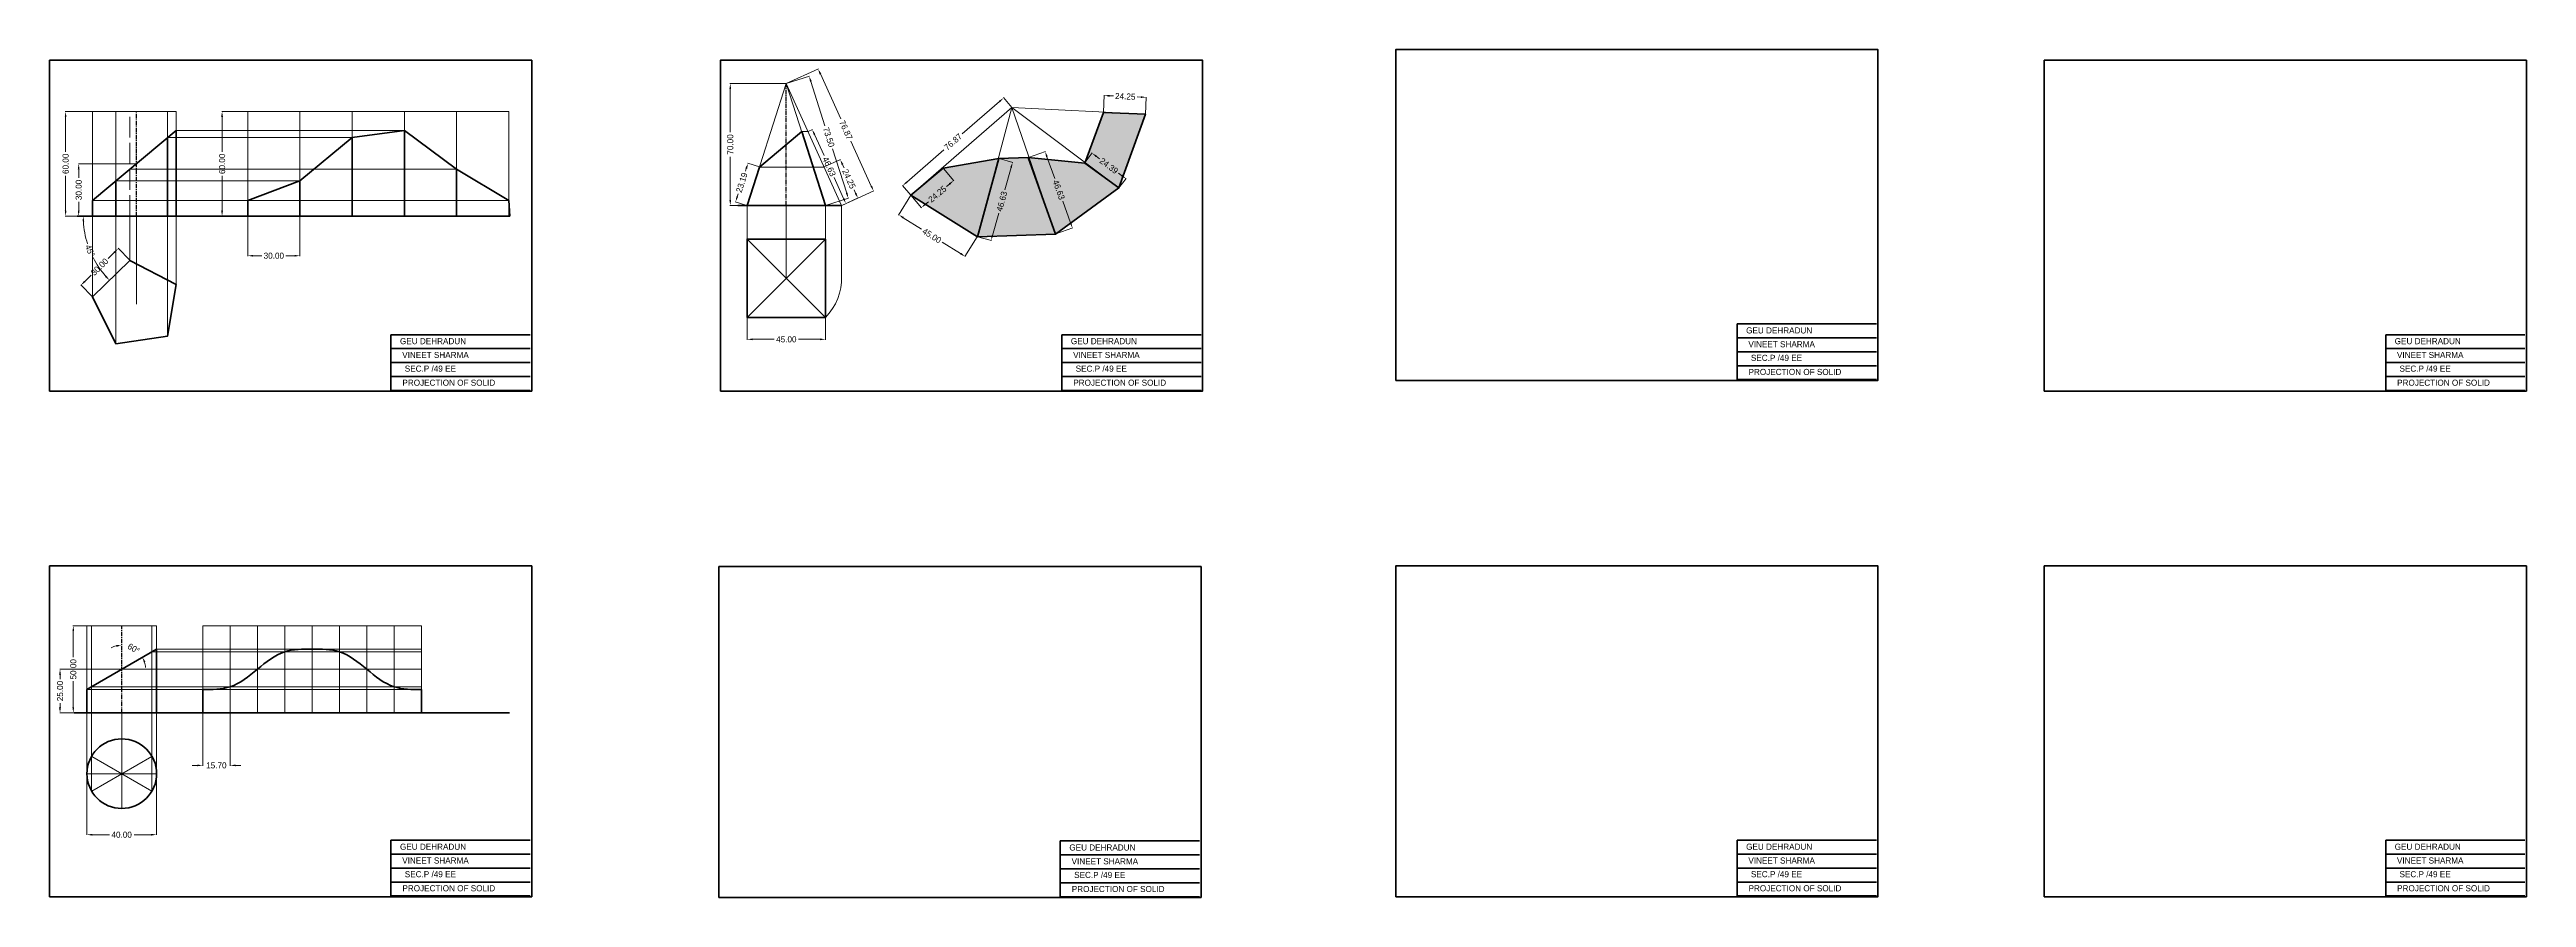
# Model space of a CAD drawing. Header units: millimetres. Extents: x 32 to 3196, y 55 to 542.
# Drawn here: x 1773 to 3196, y 55 to 542 of the extents above; entities that cross this region are included whole.
import ezdxf

# ---------------------------------------------------------------- set-up
doc = ezdxf.new("R2010")
doc.units = ezdxf.units.MM
doc.header["$MEASUREMENT"] = 0
doc.linetypes.add('ACAD_ISO02W100', pattern=[15, 12, -3])
doc.linetypes.add('CENTERX2', pattern=[4, 2.5, -0.5, 0.5, -0.5])
for name, color, linetype, lineweight in [('Layer1', 7, 'Continuous', 50), ('Layer2', 150, 'Continuous', 13), ('Layer4', 1, 'ACAD_ISO02W100', 13)]:
    doc.layers.add(name, color=color, linetype=linetype, lineweight=lineweight)
doc.layers.add('Layer3', color=7, linetype='CENTERX2')
doc.styles.get("Standard").update_dxf_attribs({"font": 'comicbd.ttf', "height": 3.5})
doc.dimstyles.get("Standard").update_dxf_attribs({"dimtxt": 3.5, "dimasz": 3.1, "dimexe": 0.18, "dimexo": 0.0625, "dimgap": 0.09, "dimtad": 0, "dimtoh": 1, "dimzin": 0, "dimdsep": 46, "dimtxsty": 'Standard', "dimcen": 0.09, "dimclrd": 4, "dimclre": 4, "dimclrt": 4, "dimadec": 0, "dimazin": 0, "dimtfac": 1, "dimtofl": 0, "dimtmove": 0, "dimatfit": 3, "dimfxl": 1, "dimtolj": 1, "dimtzin": 0, "dimlwd": 13, "dimlwe": 13, "dimarcsym": 0})

# ---------------------------------------------------------------- blocks, each defined once
blk = doc.blocks.new('*D73')
at = {"layer": 'Defpoints', "color": 0, "transparency": 16777216}
for p in [(1788.9, 446), (2037.5, 446), (1794.1, 432.5), (1819.2, 420.5), (1797.8, 399.5)]:
    blk.add_point(p, dxfattribs=at)
at = {"layer": 'Layer4', "color": 4, "linetype": 'Continuous', "lineweight": 13, "transparency": 16777216}
for start, end in [(183.3717, 197.6545), (206.8478, 221.1306)]:
    blk.add_arc((1845.1, 446), 52.7, start, end, dxfattribs=at)
at = {"layer": 'Layer4', "color": 4, "transparency": 16777216}
for points in [[(1792, 442.9), (1793, 442.9), (1792.4, 446)], [(1805.8, 411.7), (1805, 411), (1807.5, 409.1)]]:
    blk.add_solid(points, dxfattribs=at)
at = {"layer": 'Layer4', "color": 4, "transparency": 16777216, "insert": (1796.3, 426.1), "char_height": 3.5, "attachment_point": 5, "rotation": 292.2512}
blk.add_mtext('\\A1;45°', dxfattribs=at)
blk = doc.blocks.new('*D74')
at = {"layer": 'Defpoints', "color": 0, "transparency": 16777216}
for p in [(1782.3, 506), (1797.8, 506), (1797.8, 446)]:
    blk.add_point(p, dxfattribs=at)
at = {"layer": 'Layer4', "color": 4, "linetype": 'Continuous', "lineweight": 13, "transparency": 16777216}
for p, q in [((1797.7, 506), (1782.1, 506)), ((1782.3, 502.9), (1782.3, 482.9)), ((1782.3, 449.1), (1782.3, 469.1)), ((1797.7, 446), (1782.1, 446))]:
    blk.add_line(p, q, dxfattribs=at)
at = {"layer": 'Layer4', "color": 4, "transparency": 16777216}
for points in [[(1781.8, 502.9), (1782.8, 502.9), (1782.3, 506)], [(1781.8, 449.1), (1782.8, 449.1), (1782.3, 446)]]:
    blk.add_solid(points, dxfattribs=at)
at = {"layer": 'Layer4', "color": 4, "transparency": 16777216, "insert": (1782.3, 476), "char_height": 3.5, "attachment_point": 5, "rotation": 90}
blk.add_mtext('\\A1;60.00', dxfattribs=at)
blk = doc.blocks.new('*D75')
at = {"layer": 'Defpoints', "color": 0, "transparency": 16777216}
for p in [(1789.8, 476), (1822.9, 476), (1822.9, 446)]:
    blk.add_point(p, dxfattribs=at)
at = {"layer": 'Layer4', "color": 4, "linetype": 'Continuous', "lineweight": 13, "transparency": 16777216}
for p, q in [((1822.9, 476), (1789.6, 476)), ((1789.8, 472.9), (1789.8, 467.9)), ((1822.9, 446), (1789.6, 446)), ((1789.8, 449.1), (1789.8, 454.1))]:
    blk.add_line(p, q, dxfattribs=at)
at = {"layer": 'Layer4', "color": 4, "transparency": 16777216}
for points in [[(1789.3, 472.9), (1790.3, 472.9), (1789.8, 476)], [(1789.3, 449.1), (1790.3, 449.1), (1789.8, 446)]]:
    blk.add_solid(points, dxfattribs=at)
at = {"layer": 'Layer4', "color": 4, "transparency": 16777216, "insert": (1789.8, 461), "char_height": 3.5, "attachment_point": 5, "rotation": 90}
blk.add_mtext('\\A1;30.00', dxfattribs=at)
blk = doc.blocks.new('*D76')
at = {"layer": 'Defpoints', "color": 0, "transparency": 16777216}
for p in [(1886.9, 506), (1872.2, 446), (1886.9, 446)]:
    blk.add_point(p, dxfattribs=at)
at = {"layer": 'Layer1', "color": 4, "linetype": 'Continuous', "lineweight": 13, "transparency": 16777216}
for p, q in [((1886.9, 506), (1872, 506)), ((1872.2, 502.9), (1872.2, 482.9)), ((1872.2, 449.1), (1872.2, 469.1)), ((1886.9, 446), (1872, 446))]:
    blk.add_line(p, q, dxfattribs=at)
at = {"layer": 'Layer1', "color": 4, "transparency": 16777216}
for points in [[(1871.6, 502.9), (1872.7, 502.9), (1872.2, 506)], [(1871.6, 449.1), (1872.7, 449.1), (1872.2, 446)]]:
    blk.add_solid(points, dxfattribs=at)
at = {"layer": 'Layer1', "color": 4, "transparency": 16777216, "insert": (1872.2, 476), "char_height": 3.5, "attachment_point": 5, "rotation": 90}
blk.add_mtext('\\A1;60.00', dxfattribs=at)
blk = doc.blocks.new('*D77')
at = {"layer": 'Defpoints', "color": 0, "transparency": 16777216}
for p in [(1886.9, 480.4), (1916.9, 480.4), (1916.9, 423.2)]:
    blk.add_point(p, dxfattribs=at)
at = {"layer": 'Layer1', "color": 4, "linetype": 'Continuous', "lineweight": 13, "transparency": 16777216}
for p, q in [((1886.9, 480.3), (1886.9, 423)), ((1916.9, 480.3), (1916.9, 423)), ((1890, 423.2), (1895, 423.2)), ((1913.8, 423.2), (1908.8, 423.2))]:
    blk.add_line(p, q, dxfattribs=at)
at = {"layer": 'Layer1', "color": 4, "transparency": 16777216}
for points in [[(1890, 423.7), (1890, 422.7), (1886.9, 423.2)], [(1913.8, 423.7), (1913.8, 422.7), (1916.9, 423.2)]]:
    blk.add_solid(points, dxfattribs=at)
at = {"layer": 'Layer1', "color": 4, "transparency": 16777216, "insert": (1901.9, 423.2), "char_height": 3.5, "attachment_point": 5}
blk.add_mtext('\\A1;30.00', dxfattribs=at)
blk = doc.blocks.new('*D78')
at = {"layer": 'Defpoints', "color": 0, "transparency": 16777216}
for p in [(1794.5, 125.7), (1834.5, 125.7), (1834.5, 90.7)]:
    blk.add_point(p, dxfattribs=at)
at = {"layer": 'Layer1', "color": 4, "linetype": 'Continuous', "lineweight": 13, "transparency": 16777216}
for p, q in [((1794.5, 125.7), (1794.5, 90.6)), ((1834.5, 125.7), (1834.5, 90.6)), ((1797.6, 90.7), (1807.5, 90.7)), ((1831.4, 90.7), (1821.6, 90.7))]:
    blk.add_line(p, q, dxfattribs=at)
at = {"layer": 'Layer1', "color": 4, "transparency": 16777216}
for points in [[(1797.6, 91.2), (1797.6, 90.2), (1794.5, 90.7)], [(1831.4, 91.2), (1831.4, 90.2), (1834.5, 90.7)]]:
    blk.add_solid(points, dxfattribs=at)
at = {"layer": 'Layer1', "color": 4, "transparency": 16777216, "insert": (1814.5, 90.7), "char_height": 3.5, "attachment_point": 5}
blk.add_mtext('\\A1;40.00', dxfattribs=at)
blk = doc.blocks.new('*U79')
at = {"layer": 'Layer2'}
blk.add_line((0, 40), (0, 0), dxfattribs=at)
blk = doc.blocks.new('*U80')
at = {"layer": 'Layer2', "color": 0, "linetype": 'ByBlock', "lineweight": -2, "transparency": 16777216}
blk.add_blockref('*U79', (1814.5, 105.7), dxfattribs=at)
for p, rotation in [((1814.5, 145.7), 180), ((1831.9, 115.7), 59.99999999999997), ((1831.9, 135.7), 120), ((1797.2, 135.7), 240), ((1797.2, 115.7), 299.9999999999999)]:
    blk.add_blockref('*U79', p, dxfattribs=dict(at, rotation=rotation))
blk = doc.blocks.new('*D81')
at = {"layer": 'Defpoints', "color": 0, "transparency": 16777216}
for p in [(1786.7, 210.7), (1814.5, 210.7), (1814.5, 160.7)]:
    blk.add_point(p, dxfattribs=at)
at = {"layer": 'Layer2', "color": 4, "linetype": 'Continuous', "lineweight": 13, "transparency": 16777216}
for p, q in [((1814.5, 210.7), (1786.5, 210.7)), ((1786.7, 207.6), (1786.7, 192.6)), ((1786.7, 163.8), (1786.7, 178.8)), ((1814.5, 160.7), (1786.5, 160.7))]:
    blk.add_line(p, q, dxfattribs=at)
at = {"layer": 'Layer2', "color": 4, "transparency": 16777216}
for points in [[(1786.2, 207.6), (1787.2, 207.6), (1786.7, 210.7)], [(1786.2, 163.8), (1787.2, 163.8), (1786.7, 160.7)]]:
    blk.add_solid(points, dxfattribs=at)
at = {"layer": 'Layer2', "color": 4, "transparency": 16777216, "insert": (1786.7, 185.7), "char_height": 3.5, "attachment_point": 5, "rotation": 90}
blk.add_mtext('\\A1;50.00', dxfattribs=at)
blk = doc.blocks.new('*D82')
at = {"layer": 'Defpoints', "color": 0, "transparency": 16777216}
for p in [(1861.1, 160.7), (1876.8, 165), (1876.8, 130.5)]:
    blk.add_point(p, dxfattribs=at)
at = {"layer": 'Layer2', "color": 4, "linetype": 'Continuous', "lineweight": 13, "transparency": 16777216}
for p, q in [((1861.1, 160.7), (1861.1, 130.3)), ((1876.8, 164.9), (1876.8, 130.3)), ((1858, 130.5), (1854.9, 130.5)), ((1879.9, 130.5), (1883, 130.5))]:
    blk.add_line(p, q, dxfattribs=at)
at = {"layer": 'Layer2', "color": 4, "transparency": 16777216}
for points in [[(1858, 131), (1858, 130), (1861.1, 130.5)], [(1879.9, 131), (1879.9, 130), (1876.8, 130.5)]]:
    blk.add_solid(points, dxfattribs=at)
at = {"layer": 'Layer2', "color": 4, "transparency": 16777216, "insert": (1868.9, 130.5), "char_height": 3.5, "attachment_point": 5}
blk.add_mtext('\\A1;15.70', dxfattribs=at)
blk = doc.blocks.new('*D83')
at = {"layer": 'Defpoints', "color": 0, "transparency": 16777216}
for p in [(1814.5, 210.7), (1823.4, 196.3), (1834.5, 197.3), (1794.5, 174.1), (1814.5, 160.7)]:
    blk.add_point(p, dxfattribs=at)
at = {"layer": 'Layer1', "color": 4, "linetype": 'Continuous', "lineweight": 13, "transparency": 16777216}
for start, end in [(102.9405, 115.8809), (4.2453, 17.1858)]:
    blk.add_arc((1814.5, 185.7), 13.8, start, end, dxfattribs=at)
at = {"layer": 'Layer1', "color": 4, "transparency": 16777216}
for points in [[(1811.4, 199.6), (1811.5, 198.6), (1814.5, 199.5)], [(1827.2, 189.6), (1828.2, 190), (1826.4, 192.6)]]:
    blk.add_solid(points, dxfattribs=at)
at = {"layer": 'Layer1', "color": 4, "transparency": 16777216, "insert": (1821.4, 197.6), "char_height": 3.5, "attachment_point": 5, "rotation": 330.0631}
blk.add_mtext('\\A1;60°', dxfattribs=at)
blk = doc.blocks.new('*D84')
at = {"layer": 'Defpoints', "color": 0, "transparency": 16777216}
for p in [(1814.5, 185.7), (1779.1, 160.7), (1814.5, 160.7)]:
    blk.add_point(p, dxfattribs=at)
at = {"layer": 'Layer1', "color": 4, "linetype": 'Continuous', "lineweight": 13, "transparency": 16777216}
for p, q in [((1814.5, 185.7), (1778.9, 185.7)), ((1779.1, 182.6), (1779.1, 180.1)), ((1814.5, 160.7), (1778.9, 160.7)), ((1779.1, 163.8), (1779.1, 166.3))]:
    blk.add_line(p, q, dxfattribs=at)
at = {"layer": 'Layer1', "color": 4, "transparency": 16777216}
for points in [[(1778.5, 182.6), (1779.6, 182.6), (1779.1, 185.7)], [(1778.5, 163.8), (1779.6, 163.8), (1779.1, 160.7)]]:
    blk.add_solid(points, dxfattribs=at)
at = {"layer": 'Layer1', "color": 4, "transparency": 16777216, "insert": (1779.1, 173.2), "char_height": 3.5, "attachment_point": 5, "rotation": 90}
blk.add_mtext('\\A1;25.00', dxfattribs=at)
blk = doc.blocks.new('*D85')
at = {"layer": 'Defpoints', "color": 0, "transparency": 16777216}
for p in [(1812.5, 427.3), (1819.2, 420.5), (1797.8, 399.5)]:
    blk.add_point(p, dxfattribs=at)
at = {"layer": 'Layer1', "color": 4, "linetype": 'Continuous', "lineweight": 13, "transparency": 16777216}
for p, q in [((1819.1, 420.6), (1812.4, 427.5)), ((1810.3, 425.2), (1806.7, 421.7)), ((1797.7, 399.6), (1791, 406.4)), ((1793.3, 408.5), (1796.9, 412))]:
    blk.add_line(p, q, dxfattribs=at)
at = {"layer": 'Layer1', "color": 4, "transparency": 16777216}
for points in [[(1809.9, 425.5), (1810.6, 424.8), (1812.5, 427.3)], [(1792.9, 408.8), (1793.7, 408.1), (1791.1, 406.3)]]:
    blk.add_solid(points, dxfattribs=at)
at = {"layer": 'Layer1', "color": 4, "transparency": 16777216, "insert": (1801.8, 416.8), "char_height": 3.5, "attachment_point": 5, "rotation": 44.5023}
blk.add_mtext('\\A1;30.00', dxfattribs=at)
blk = doc.blocks.new('*D87')
at = {"layer": 'Defpoints', "color": 0, "transparency": 16777216}
for p in [(2173.8, 387.8), (2218.8, 387.8), (2218.8, 375.2)]:
    blk.add_point(p, dxfattribs=at)
at = {"layer": 'Layer1', "color": 4, "linetype": 'Continuous', "lineweight": 13, "transparency": 16777216}
for p, q in [((2173.8, 387.7), (2173.8, 375)), ((2218.8, 387.7), (2218.8, 375)), ((2176.9, 375.2), (2189.3, 375.2)), ((2215.7, 375.2), (2203.3, 375.2))]:
    blk.add_line(p, q, dxfattribs=at)
at = {"layer": 'Layer1', "color": 4, "transparency": 16777216}
for points in [[(2176.9, 375.7), (2176.9, 374.7), (2173.8, 375.2)], [(2215.7, 375.7), (2215.7, 374.7), (2218.8, 375.2)]]:
    blk.add_solid(points, dxfattribs=at)
at = {"layer": 'Layer1', "color": 4, "transparency": 16777216, "insert": (2196.3, 375.2), "char_height": 3.5, "attachment_point": 5}
blk.add_mtext('\\A1;45.00', dxfattribs=at)
blk = doc.blocks.new('*D88')
at = {"layer": 'Defpoints', "color": 0, "transparency": 16777216}
for p in [(2164.1, 522.1), (2196.3, 522.1), (2196.3, 452.1)]:
    blk.add_point(p, dxfattribs=at)
at = {"layer": 'Layer2', "color": 4, "linetype": 'Continuous', "lineweight": 13, "transparency": 16777216}
for p, q in [((2196.2, 522.1), (2163.9, 522.1)), ((2164.1, 519), (2164.1, 494.1)), ((2164.1, 455.2), (2164.1, 480.1)), ((2196.2, 452.1), (2163.9, 452.1))]:
    blk.add_line(p, q, dxfattribs=at)
at = {"layer": 'Layer2', "color": 4, "transparency": 16777216}
for points in [[(2163.6, 519), (2164.6, 519), (2164.1, 522.1)], [(2163.6, 455.2), (2164.6, 455.2), (2164.1, 452.1)]]:
    blk.add_solid(points, dxfattribs=at)
at = {"layer": 'Layer2', "color": 4, "transparency": 16777216, "insert": (2164.1, 487.1), "char_height": 3.5, "attachment_point": 5, "rotation": 90}
blk.add_mtext('\\A1;70.00', dxfattribs=at)
blk = doc.blocks.new('*D89')
at = {"layer": 'Defpoints', "color": 0, "transparency": 16777216}
for p in [(2196.3, 522), (2231.9, 456.3), (2218.8, 452.1)]:
    blk.add_point(p, dxfattribs=at)
at = {"layer": 'Layer2', "color": 4, "linetype": 'Continuous', "lineweight": 13, "transparency": 16777216}
for p, q in [((2196.3, 522.1), (2209.6, 526.3)), ((2210.4, 523.3), (2218.5, 497.9)), ((2231, 459.2), (2222.8, 484.6)), ((2218.8, 452.1), (2232.1, 456.3))]:
    blk.add_line(p, q, dxfattribs=at)
at = {"layer": 'Layer2', "color": 4, "transparency": 16777216}
for points in [[(2210.9, 523.5), (2209.9, 523.2), (2209.4, 526.3)], [(2231.5, 459.4), (2230.5, 459.1), (2231.9, 456.3)]]:
    blk.add_solid(points, dxfattribs=at)
at = {"layer": 'Layer2', "color": 4, "transparency": 16777216, "insert": (2220.7, 491.3), "char_height": 3.5, "attachment_point": 5, "rotation": 287.8189}
blk.add_mtext('\\A1;73.50', dxfattribs=at)
blk = doc.blocks.new('*D90')
at = {"layer": 'Defpoints', "color": 0, "transparency": 16777216}
for p in [(2196.3, 522), (2246.4, 460.4), (2228.1, 452.1)]:
    blk.add_point(p, dxfattribs=at)
at = {"layer": 'Layer2', "color": 4, "linetype": 'Continuous', "lineweight": 13, "transparency": 16777216}
for p, q in [((2196.3, 522.1), (2214.8, 530.5)), ((2215.9, 527.6), (2227.6, 501.8)), ((2245.1, 463.2), (2233.4, 489)), ((2228.1, 452.1), (2246.6, 460.5))]:
    blk.add_line(p, q, dxfattribs=at)
at = {"layer": 'Layer2', "color": 4, "transparency": 16777216}
for points in [[(2216.4, 527.8), (2215.4, 527.3), (2214.6, 530.4)], [(2245.6, 463.4), (2244.7, 463), (2246.4, 460.4)]]:
    blk.add_solid(points, dxfattribs=at)
at = {"layer": 'Layer2', "color": 4, "transparency": 16777216, "insert": (2230.5, 495.4), "char_height": 3.5, "attachment_point": 5, "rotation": 294.447}
blk.add_mtext('\\A1;76.87', dxfattribs=at)
blk = doc.blocks.new('*D92')
at = {"layer": 'Defpoints', "color": 0, "transparency": 16777216}
for p in [(2267.9, 457.9), (2306, 434.1), (2299, 422.8)]:
    blk.add_point(p, dxfattribs=at)
at = {"layer": 'Layer2', "color": 4, "linetype": 'Continuous', "lineweight": 13, "transparency": 16777216}
for p, q in [((2267.9, 457.9), (2260.8, 446.5)), ((2263.5, 445), (2274, 438.5)), ((2296.4, 424.5), (2285.9, 431)), ((2306, 434), (2298.9, 422.7))]:
    blk.add_line(p, q, dxfattribs=at)
at = {"layer": 'Layer2', "color": 4, "transparency": 16777216}
for points in [[(2263.8, 445.5), (2263.2, 444.6), (2260.9, 446.7)], [(2296.7, 424.9), (2296.1, 424), (2299, 422.8)]]:
    blk.add_solid(points, dxfattribs=at)
at = {"layer": 'Layer2', "color": 4, "transparency": 16777216, "insert": (2279.9, 434.7), "char_height": 3.5, "attachment_point": 5, "rotation": 328}
blk.add_mtext('\\A1;45.00', dxfattribs=at)
blk = doc.blocks.new('*D95')
at = {"layer": 'Defpoints', "color": 0, "transparency": 16777216}
for p in [(2325.9, 508.3), (2263.1, 463.4), (2267.9, 457.9)]:
    blk.add_point(p, dxfattribs=at)
at = {"layer": 'Layer2', "color": 4, "linetype": 'Continuous', "lineweight": 13, "transparency": 16777216}
for p, q in [((2325.9, 508.4), (2321, 514)), ((2318.8, 511.8), (2297.4, 493.2)), ((2265.5, 465.5), (2286.8, 484)), ((2267.8, 458), (2263, 463.6))]:
    blk.add_line(p, q, dxfattribs=at)
at = {"layer": 'Layer2', "color": 4, "transparency": 16777216}
for points in [[(2318.5, 512.2), (2319.1, 511.4), (2321.1, 513.8)], [(2265.1, 465.8), (2265.8, 465.1), (2263.1, 463.4)]]:
    blk.add_solid(points, dxfattribs=at)
at = {"layer": 'Layer2', "color": 4, "transparency": 16777216, "insert": (2292.1, 488.6), "char_height": 3.5, "attachment_point": 5, "rotation": 40.9802}
blk.add_mtext('\\A1;76.87', dxfattribs=at)
blk = doc.blocks.new('*D103')
at = {"layer": 'Defpoints', "color": 0, "transparency": 16777216}
for p in [(2180.9, 474.1), (2167.2, 454.2), (2173.8, 452.1)]:
    blk.add_point(p, dxfattribs=at)
at = {"layer": 'Layer2', "color": 4, "linetype": 'Continuous', "lineweight": 13, "transparency": 16777216}
for p, q in [((2173.3, 473.3), (2172.8, 471.7)), ((2180.8, 474.2), (2174.1, 476.3)), ((2168.1, 457.1), (2168.6, 458.7)), ((2173.7, 452.1), (2167, 454.2))]:
    blk.add_line(p, q, dxfattribs=at)
at = {"layer": 'Layer2', "color": 4, "transparency": 16777216}
for points in [[(2172.8, 473.5), (2173.8, 473.2), (2174.3, 476.3)], [(2167.6, 457.3), (2168.6, 457), (2167.2, 454.2)]]:
    blk.add_solid(points, dxfattribs=at)
at = {"layer": 'Layer2', "color": 4, "transparency": 16777216, "insert": (2170.7, 465.2), "char_height": 3.5, "attachment_point": 5, "rotation": 72.1811}
blk.add_mtext('\\A1;23.19', dxfattribs=at)
blk = doc.blocks.new('*D104')
at = {"layer": 'Defpoints', "color": 0, "transparency": 16777216}
for p in [(2218.1, 474.1), (2237.4, 456.3), (2228.1, 452.1)]:
    blk.add_point(p, dxfattribs=at)
at = {"layer": 'Layer2', "color": 4, "linetype": 'Continuous', "lineweight": 13, "transparency": 16777216}
for p, q in [((2218.1, 474.2), (2227.5, 478.4)), ((2228.6, 475.5), (2229.5, 473.6)), ((2228.1, 452.1), (2237.5, 456.4)), ((2236.1, 459.1), (2235.2, 461.1))]:
    blk.add_line(p, q, dxfattribs=at)
at = {"layer": 'Layer2', "color": 4, "transparency": 16777216}
for points in [[(2229.1, 475.8), (2228.1, 475.3), (2227.3, 478.4)], [(2236.6, 459.3), (2235.6, 458.9), (2237.4, 456.3)]]:
    blk.add_solid(points, dxfattribs=at)
at = {"layer": 'Layer2', "color": 4, "transparency": 16777216, "insert": (2232.3, 467.3), "char_height": 3.5, "attachment_point": 5, "rotation": 294.447}
blk.add_mtext('\\A1;24.25', dxfattribs=at)
blk = doc.blocks.new('*D105')
at = {"layer": 'Defpoints', "color": 0, "transparency": 16777216}
for p in [(2208.8, 494.5), (2228.1, 452.1), (2230.5, 453.2)]:
    blk.add_point(p, dxfattribs=at)
at = {"layer": 'Layer2', "color": 4, "linetype": 'Continuous', "lineweight": 13, "transparency": 16777216}
for p, q in [((2208.8, 494.5), (2211.4, 495.7)), ((2212.5, 492.8), (2218, 480.7)), ((2229.2, 456), (2223.7, 468.1)), ((2228.1, 452.1), (2230.7, 453.3))]:
    blk.add_line(p, q, dxfattribs=at)
at = {"layer": 'Layer2', "color": 4, "transparency": 16777216}
for points in [[(2213, 493), (2212, 492.6), (2211.2, 495.6)], [(2229.7, 456.2), (2228.8, 455.8), (2230.5, 453.2)]]:
    blk.add_solid(points, dxfattribs=at)
at = {"layer": 'Layer2', "color": 4, "transparency": 16777216, "insert": (2220.9, 474.4), "char_height": 3.5, "attachment_point": 5, "rotation": 294.447}
blk.add_mtext('\\A1;46.63', dxfattribs=at)
blk = doc.blocks.new('*D106')
at = {"layer": 'Defpoints', "color": 0, "transparency": 16777216}
for p in [(2286.5, 473.5), (2267.9, 457.9), (2292.4, 466.4)]:
    blk.add_point(p, dxfattribs=at)
at = {"layer": 'Layer1', "color": 4, "linetype": 'Continuous', "lineweight": 13, "transparency": 16777216}
for p, q in [((2286.5, 473.4), (2292.6, 466.2)), ((2267.9, 457.9), (2274, 450.7)), ((2290.1, 464.4), (2288.4, 463)), ((2276.2, 452.8), (2277.9, 454.2))]:
    blk.add_line(p, q, dxfattribs=at)
at = {"layer": 'Layer1', "color": 4, "transparency": 16777216}
for points in [[(2289.7, 464.8), (2290.4, 464), (2292.4, 466.4)], [(2275.9, 453.2), (2276.6, 452.4), (2273.8, 450.8)]]:
    blk.add_solid(points, dxfattribs=at)
at = {"layer": 'Layer1', "color": 4, "transparency": 16777216, "insert": (2283.1, 458.6), "char_height": 3.5, "attachment_point": 5, "rotation": 39.9052}
blk.add_mtext('\\A1;24.25', dxfattribs=at)
blk = doc.blocks.new('*D107')
at = {"layer": 'Defpoints', "color": 0, "transparency": 16777216}
for p in [(2318.4, 479), (2326.3, 476.9), (2306, 434.1)]:
    blk.add_point(p, dxfattribs=at)
at = {"layer": 'Layer1', "color": 4, "linetype": 'Continuous', "lineweight": 13, "transparency": 16777216}
for p, q in [((2318.5, 479), (2326.4, 476.8)), ((2325.4, 473.9), (2321.9, 461.1)), ((2314.7, 434.9), (2318.3, 447.7)), ((2306.1, 434.1), (2314.1, 431.9))]:
    blk.add_line(p, q, dxfattribs=at)
at = {"layer": 'Layer1', "color": 4, "transparency": 16777216}
for points in [[(2324.9, 474), (2325.9, 473.8), (2326.3, 476.9)], [(2314.2, 435), (2315.2, 434.8), (2313.9, 431.9)]]:
    blk.add_solid(points, dxfattribs=at)
at = {"layer": 'Layer1', "color": 4, "transparency": 16777216, "insert": (2320.1, 454.4), "char_height": 3.5, "attachment_point": 5, "rotation": 74.6494}
blk.add_mtext('\\A1;46.63', dxfattribs=at)
blk = doc.blocks.new('*D108')
at = {"layer": 'Defpoints', "color": 0, "transparency": 16777216}
for p in [(2335.3, 479.6), (2345, 483), (2351, 435.7)]:
    blk.add_point(p, dxfattribs=at)
at = {"layer": 'Layer1', "color": 4, "linetype": 'Continuous', "lineweight": 13, "transparency": 16777216}
for p, q in [((2335.4, 479.6), (2345.1, 483.1)), ((2346, 480.1), (2350.5, 467.6)), ((2359.6, 442.1), (2355.1, 454.6)), ((2351.1, 435.7), (2360.8, 439.2))]:
    blk.add_line(p, q, dxfattribs=at)
at = {"layer": 'Layer1', "color": 4, "transparency": 16777216}
for points in [[(2346.5, 480.3), (2345.5, 479.9), (2345, 483)], [(2360.1, 442.2), (2359.1, 441.9), (2360.7, 439.1)]]:
    blk.add_solid(points, dxfattribs=at)
at = {"layer": 'Layer1', "color": 4, "transparency": 16777216, "insert": (2352.8, 461.1), "char_height": 3.5, "attachment_point": 5, "rotation": 289.7059}
blk.add_mtext('\\A1;46.63', dxfattribs=at)
blk = doc.blocks.new('*D109')
at = {"layer": 'Defpoints', "color": 0, "transparency": 16777216}
for p in [(2367.9, 476.8), (2387.4, 462.2), (2391.4, 467.5)]:
    blk.add_point(p, dxfattribs=at)
at = {"layer": 'Layer1', "color": 4, "linetype": 'Continuous', "lineweight": 13, "transparency": 16777216}
for p, q in [((2367.9, 476.9), (2372, 482.3)), ((2374.3, 480.3), (2376.2, 478.9)), ((2388.9, 469.3), (2387.1, 470.7)), ((2387.4, 462.2), (2391.5, 467.6))]:
    blk.add_line(p, q, dxfattribs=at)
at = {"layer": 'Layer1', "color": 4, "transparency": 16777216}
for points in [[(2374.7, 480.7), (2374, 479.9), (2371.9, 482.1)], [(2389.2, 469.8), (2388.6, 468.9), (2391.4, 467.5)]]:
    blk.add_solid(points, dxfattribs=at)
at = {"layer": 'Layer1', "color": 4, "transparency": 16777216, "insert": (2381.6, 474.8), "char_height": 3.5, "attachment_point": 5, "rotation": 323.0989}
blk.add_mtext('\\A1;24.39', dxfattribs=at)
blk = doc.blocks.new('*D110')
at = {"layer": 'Defpoints', "color": 0, "transparency": 16777216}
for p in [(2403.1, 514.2), (2378.5, 505.5), (2402.7, 504.5)]:
    blk.add_point(p, dxfattribs=at)
at = {"layer": 'Layer1', "color": 4, "linetype": 'Continuous', "lineweight": 13, "transparency": 16777216}
for p, q in [((2378.5, 505.6), (2378.9, 515.4)), ((2382, 515.1), (2384.2, 515)), ((2400, 514.3), (2397.8, 514.4)), ((2402.7, 504.6), (2403.1, 514.3))]:
    blk.add_line(p, q, dxfattribs=at)
at = {"layer": 'Layer1', "color": 4, "transparency": 16777216}
for points in [[(2382, 515.6), (2382, 514.5), (2378.9, 515.2)], [(2400, 514.8), (2400, 513.8), (2403.1, 514.2)]]:
    blk.add_solid(points, dxfattribs=at)
at = {"layer": 'Layer1', "color": 4, "transparency": 16777216, "insert": (2391, 514.7), "char_height": 3.5, "attachment_point": 5, "rotation": 357.5331}
blk.add_mtext('\\A1;24.25', dxfattribs=at)

msp = doc.modelspace()

# ---------------------------------------------------------------- hatches: boundary and pattern name
at = {"layer": 'Layer1'}
h = msp.add_hatch(color=256, dxfattribs=at)
h.set_gradient(color1=(255, 255, 255), color2=(122, 175, 223), tint=1)
h.paths.add_polyline_path([(2318.065, 478.988), (2286.489, 473.482), (2267.886, 457.925), (2306.049, 434.079)])
h.paths.add_polyline_path([(2306.049, 434.079), (2351.02, 435.68), (2335.297, 479.579), (2318.393, 479.045)])
h.paths.add_polyline_path([(2335.873, 479.522), (2351.02, 435.68), (2387.389, 462.181), (2367.708, 476.347)])
h.paths.add_polyline_path([(2367.884, 476.826), (2387.389, 462.181), (2402.693, 504.499), (2378.465, 505.543)])

# ---------------------------------------------------------------- linework, layer by layer
for p, q in [((2367.708, 476.347), (2378.465, 505.543)), ((2402.693, 504.499), (2378.465, 505.543)), ((2387.389, 462.181), (2402.693, 504.499)), ((1845.775, 495.178), (1797.767, 454.895)), ((1840.825, 491.025), (1840.825, 446.015)), ((1845.775, 446.015), (1845.775, 495.178)), ((1916.929, 466.128), (1946.929, 491.025)), ((1946.929, 491.025), (1976.929, 495.178)), ((1946.929, 491.025), (1946.929, 446.015)), ((1976.929, 495.178), (2006.929, 472.849)), ((1976.929, 495.178), (1976.929, 446.015)), ((2180.862, 474.143), (2205.127, 494.504)), ((2218.767, 452.069), (2205.127, 494.504)), ((2006.929, 472.849), (2036.929, 454.895)), ((2006.929, 472.849), (2006.929, 446.015)), ((2180.862, 474.143), (2173.767, 452.069)), ((2267.886, 457.925), (2286.489, 473.482)), ((2286.489, 473.482), (2318.393, 479.045)), ((2306.049, 434.079), (2318.393, 479.045)), ((2318.393, 479.045), (2335.297, 479.579)), ((2351.02, 435.68), (2335.297, 479.579)), ((2335.297, 479.579), (2367.708, 476.347)), ((2387.389, 462.181), (2367.708, 476.347)), ((1811.154, 466.128), (1811.154, 446.015)), ((1886.929, 454.895), (1916.929, 466.128)), ((1916.929, 466.128), (1916.929, 446.015)), ((2267.886, 457.925), (2306.049, 434.079)), ((2351.02, 435.68), (2387.389, 462.181)), ((1788.916, 446.015), (2037.502, 446.015)), ((1797.767, 454.895), (1797.767, 446.015)), ((1797.767, 446.015), (1845.775, 446.015)), ((1886.929, 446.015), (1886.929, 454.895)), ((2036.929, 454.895), (2037.502, 446.015)), ((2168.457, 452.069), (2228.087, 452.069)), ((2173.767, 452.069), (2218.767, 452.069)), ((2310.862, 452.069), (2310.987, 452.069)), ((2345.15, 452.069), (2345.358, 452.069)), ((2218.767, 387.804), (2173.767, 432.804)), ((2173.767, 387.804), (2218.767, 432.804)), ((2306.049, 434.079), (2351.02, 435.68)), ((1969.183, 377.864), (2049.183, 377.864)), ((1969.183, 369.864), (1969.183, 377.864)), ((2354.573, 377.864), (2434.573, 377.864)), ((2354.573, 369.864), (2354.573, 377.864)), ((2742.473, 384.045), (2822.473, 384.045)), ((2742.473, 376.045), (2742.473, 384.045)), ((2742.473, 376.045), (2822.473, 376.045)), ((2742.473, 376.045), (2742.473, 352.045)), ((3115.05, 377.864), (3195.05, 377.864)), ((3115.05, 369.864), (3115.05, 377.864)), ((1969.183, 369.864), (2049.183, 369.864)), ((1969.183, 369.864), (1969.183, 345.864)), ((1969.183, 361.864), (2049.183, 361.864)), ((2354.573, 369.864), (2434.573, 369.864)), ((2354.573, 369.864), (2354.573, 345.864)), ((2354.573, 361.864), (2434.573, 361.864)), ((2742.473, 368.045), (2822.473, 368.045)), ((2742.473, 360.045), (2822.473, 360.045)), ((3115.05, 369.864), (3195.05, 369.864)), ((3115.05, 369.864), (3115.05, 345.864)), ((3115.05, 361.864), (3195.05, 361.864)), ((1969.183, 353.864), (2049.183, 353.864)), ((1969.183, 345.864), (2049.183, 345.864)), ((2354.573, 353.864), (2434.573, 353.864)), ((2354.573, 345.864), (2434.573, 345.864)), ((2742.473, 352.045), (2822.473, 352.045)), ((3115.05, 353.864), (3195.05, 353.864)), ((3115.05, 345.864), (3195.05, 345.864)), ((1794.544, 174.112), (1834.544, 197.324)), ((1834.544, 160.718), (1834.544, 197.324)), ((1794.544, 174.112), (1794.544, 160.718)), ((1861.082, 174.112), (1861.082, 160.718)), ((1986.682, 160.718), (1986.682, 174.112)), ((1787.148, 160.718), (2037.307, 160.718)), ((1794.544, 160.718), (1834.544, 160.718)), ((1861.082, 160.718), (1986.682, 160.718)), ((1969.183, 87.513), (2049.183, 87.513)), ((1969.183, 79.513), (1969.183, 87.513)), ((2353.698, 87.088), (2433.698, 87.088)), ((2353.698, 79.088), (2353.698, 87.088)), ((2742.473, 87.513), (2822.473, 87.513)), ((2742.473, 79.513), (2742.473, 87.513)), ((3115.05, 87.513), (3195.05, 87.513)), ((3115.05, 79.513), (3115.05, 87.513)), ((1969.183, 79.513), (2049.183, 79.513)), ((1969.183, 79.513), (1969.183, 55.513)), ((1969.183, 71.513), (2049.183, 71.513)), ((2353.698, 79.088), (2433.698, 79.088)), ((2353.698, 79.088), (2353.698, 55.088)), ((2742.473, 79.513), (2822.473, 79.513)), ((2742.473, 79.513), (2742.473, 55.513)), ((2742.473, 71.513), (2822.473, 71.513)), ((3115.05, 79.513), (3195.05, 79.513)), ((3115.05, 79.513), (3115.05, 55.513)), ((3115.05, 71.513), (3195.05, 71.513)), ((1969.183, 63.513), (2049.183, 63.513)), ((2353.698, 71.088), (2433.698, 71.088)), ((2353.698, 63.088), (2433.698, 63.088)), ((2742.473, 63.513), (2822.473, 63.513)), ((3115.05, 63.513), (3195.05, 63.513)), ((1969.183, 55.513), (2049.183, 55.513)), ((2353.698, 55.088), (2433.698, 55.088)), ((2742.473, 55.513), (2822.473, 55.513)), ((3115.05, 55.513), (3195.05, 55.513))]:
    msp.add_line(p, q, dxfattribs=at)
for points in [[(2546.348, 351.621), (2823.348, 351.621), (2823.348, 541.621), (2546.348, 541.621)], [(1773.057, 345.439), (2050.057, 345.439), (2050.057, 535.439), (1773.057, 535.439)], [(2158.447, 345.439), (2435.447, 345.439), (2435.447, 535.439), (2158.447, 535.439)], [(2918.924, 345.439), (3195.924, 345.439), (3195.924, 535.439), (2918.924, 535.439)], [(2173.767, 387.804), (2218.767, 387.804), (2218.767, 432.804), (2173.767, 432.804)], [(1819.164, 420.548), (1797.767, 399.52), (1811.154, 372.672), (1840.825, 377.108), (1845.775, 406.696)], [(1773.057, 55.088), (2050.057, 55.088), (2050.057, 245.088), (1773.057, 245.088)], [(2157.573, 54.663), (2434.573, 54.663), (2434.573, 244.663), (2157.573, 244.663)], [(2546.348, 55.088), (2823.348, 55.088), (2823.348, 245.088), (2546.348, 245.088)], [(2918.924, 55.088), (3195.924, 55.088), (3195.924, 245.088), (2918.924, 245.088)]]:
    msp.add_lwpolyline(points, close=True, dxfattribs=at)
msp.add_circle((1814.544, 125.743), 20, dxfattribs=at)
msp.add_spline([(1861.082, 174.112), (1876.782, 175.667), (1892.482, 185.718), (1908.182, 195.769), (1923.882, 197.324), (1939.582, 195.769), (1955.282, 185.718), (1970.982, 175.667), (1986.682, 174.112)], degree=3, dxfattribs=at)
at = {"layer": 'Layer2'}
for p, q in [((2173.767, 452.069), (2196.267, 522.069)), ((2196.267, 522.069), (2218.767, 452.069)), ((2228.087, 452.069), (2196.274, 522.047)), ((1797.767, 446.015), (1797.767, 506.015)), ((1797.767, 506.015), (1845.775, 506.015)), ((1811.154, 446.015), (1811.154, 506.015)), ((1840.825, 446.015), (1840.825, 506.015)), ((1845.775, 446.015), (1845.775, 506.015)), ((1886.929, 446.015), (1886.929, 506.015)), ((1886.929, 506.015), (2036.929, 506.015)), ((1916.929, 446.015), (1916.929, 506.015)), ((1946.929, 446.015), (1946.929, 506.015)), ((1976.929, 446.015), (1976.929, 506.015)), ((2006.929, 446.015), (2006.929, 506.015)), ((2036.929, 446.015), (2036.929, 506.015)), ((2267.886, 457.925), (2325.918, 508.336)), ((2325.918, 508.336), (2306.049, 434.079)), ((2325.918, 508.336), (2306.049, 434.079)), ((2351.02, 435.68), (2325.918, 508.336)), ((2402.693, 504.499), (2325.918, 508.336)), ((2325.918, 508.336), (2387.389, 462.181)), ((2351.02, 435.68), (2325.918, 508.336)), ((2325.918, 508.336), (2387.389, 462.181)), ((2402.693, 504.499), (2387.389, 462.181)), ((1840.825, 491.025), (1946.929, 491.025)), ((1845.775, 495.178), (1976.431, 495.178)), ((2205.127, 494.504), (2208.789, 494.517)), ((1819.164, 472.849), (2006.929, 472.849)), ((2180.862, 474.143), (2218.052, 474.143)), ((1811.154, 466.128), (1916.929, 466.128)), ((2267.886, 457.925), (2306.049, 434.079)), ((2351.02, 435.68), (2387.389, 462.181)), ((1797.767, 454.895), (2006.929, 454.895)), ((1797.767, 399.52), (1797.767, 446.015)), ((1811.154, 372.672), (1811.154, 446.015)), ((1819.164, 420.548), (1819.164, 446.015)), ((1822.937, 395.309), (1822.937, 446.015)), ((1840.825, 377.108), (1840.825, 446.015)), ((1845.775, 406.696), (1845.775, 446.015)), ((2006.929, 454.895), (2036.929, 454.895)), ((2173.767, 432.804), (2173.767, 452.069)), ((2196.267, 410.304), (2196.267, 452.069)), ((2218.767, 432.804), (2218.767, 452.069)), ((2228.087, 410.304), (2228.087, 452.069)), ((2351.02, 435.68), (2306.049, 434.079)), ((1794.544, 160.718), (1794.544, 210.718)), ((1794.544, 210.718), (1834.544, 210.718)), ((1797.224, 160.718), (1797.224, 210.718)), ((1831.865, 160.718), (1831.865, 210.718)), ((1834.544, 160.718), (1834.544, 210.718)), ((1861.082, 160.718), (1861.082, 210.718)), ((1861.082, 210.718), (1986.682, 210.718)), ((1876.782, 160.718), (1876.782, 210.718)), ((1892.482, 160.718), (1892.482, 210.718)), ((1908.182, 160.718), (1908.182, 210.718)), ((1923.882, 160.718), (1923.882, 210.718)), ((1939.582, 160.718), (1939.582, 210.718)), ((1955.282, 160.718), (1955.282, 210.718)), ((1970.982, 160.718), (1970.982, 210.718)), ((1986.682, 160.718), (1986.682, 210.718)), ((1814.544, 185.718), (1986.682, 185.718)), ((1831.865, 195.769), (1986.682, 195.769)), ((1834.544, 197.324), (1986.682, 197.324)), ((1794.544, 174.112), (1986.682, 174.112)), ((1797.224, 175.667), (1986.682, 175.667)), ((1794.544, 125.743), (1794.544, 160.718)), ((1797.224, 135.743), (1797.224, 160.718)), ((1814.544, 145.743), (1814.544, 160.718)), ((1831.865, 115.743), (1831.865, 160.718)), ((1834.544, 125.743), (1834.544, 160.718)), ((1814.544, 125.743), (1814.544, 145.743)), ((1797.224, 115.743), (1797.224, 135.743)), ((1814.544, 125.743), (1794.544, 125.743)), ((1814.544, 125.743), (1834.544, 125.743))]:
    msp.add_line(p, q, dxfattribs=at)
msp.add_arc((2196.267, 410.304), 31.82, 315, 1.745328, dxfattribs=at)
at = {"layer": 'Layer3'}
for p, q in [((2196.267, 452.069), (2196.267, 522.069)), ((1822.937, 446.015), (1822.937, 506.015)), ((1814.544, 160.718), (1814.544, 210.718))]:
    msp.add_line(p, q, dxfattribs=at)
at = {"layer": 'Layer4'}
msp.add_line((1819.164, 446.015), (1819.164, 506.015), dxfattribs=at)

# ---------------------------------------------------------------- block references
at = {"layer": 'Layer2'}
msp.add_blockref('*U80', (0, 0), dxfattribs=at)

# ---------------------------------------------------------------- texts
at = {"layer": 'Layer1', "char_height": 3.5, "attachment_point": 1}
for s, width, insert in [('GEU DEHRADUN', 74.81625, (1974.366, 375.893)), ('GEU DEHRADUN', 74.81625, (2359.757, 375.893)), ('GEU DEHRADUN', 74.81625, (2747.657, 382.074)), ('VINEET SHARMA ', 73.52032, (2748.953, 374.149)), ('GEU DEHRADUN', 74.81625, (3120.233, 375.893)), ('VINEET SHARMA ', 73.52032, (1975.662, 367.968)), ('SEC.P /49 EE', 76.11219, (1977.133, 360.127)), ('VINEET SHARMA ', 73.52032, (2361.053, 367.968)), ('SEC.P /49 EE', 76.11219, (2362.523, 360.127)), ('PROJECTION OF SOLID ', 80, (2749.057, 358.227)), ('SEC.P /49 EE', 76.11219, (2750.424, 366.308)), ('VINEET SHARMA ', 73.52032, (3121.529, 367.968)), ('SEC.P /49 EE', 76.11219, (3123, 360.127)), ('PROJECTION OF SOLID ', 80, (1975.767, 352.045)), ('PROJECTION OF SOLID ', 80, (2361.157, 352.045)), ('PROJECTION OF SOLID ', 80, (3121.633, 352.045)), ('GEU DEHRADUN', 74.81625, (1974.366, 85.541)), ('GEU DEHRADUN', 74.81625, (2747.657, 85.541)), ('GEU DEHRADUN', 74.81625, (3120.233, 85.541)), ('VINEET SHARMA ', 73.52032, (1975.662, 77.617)), ('GEU DEHRADUN', 74.81625, (2358.882, 85.117)), ('VINEET SHARMA ', 73.52032, (2360.178, 77.192)), ('VINEET SHARMA ', 73.52032, (2748.953, 77.617)), ('VINEET SHARMA ', 73.52032, (3121.529, 77.617)), ('PROJECTION OF SOLID ', 80, (1975.767, 61.694)), ('SEC.P /49 EE', 76.11219, (1977.133, 69.776)), ('PROJECTION OF SOLID ', 80, (2360.282, 61.269)), ('SEC.P /49 EE', 76.11219, (2361.649, 69.351)), ('PROJECTION OF SOLID ', 80, (2749.057, 61.694)), ('SEC.P /49 EE', 76.11219, (2750.424, 69.776)), ('PROJECTION OF SOLID ', 80, (3121.633, 61.694)), ('SEC.P /49 EE', 76.11219, (3123, 69.776))]:
    msp.add_mtext_dynamic_manual_height_columns(s, width=width, gutter_width=17.5, heights=[0], dxfattribs=dict(at, insert=insert))

# ---------------------------------------------------------------- dimensions: what is measured, and where the dimension line sits
at = {"layer": 'Layer1'}
for p1, p2, distance, picture, middle in [((2378.465, 505.543), (2402.693, 504.499), 9.662, '*D110', (2390.995, 514.674)), ((2267.886, 457.925), (2286.489, 473.482), -9.285, '*D106', (2283.144, 458.58)), ((2306.049, 434.079), (2318.393, 479.045), -8.151, '*D107', (2320.08, 454.404)), ((2351.02, 435.68), (2335.297, 479.579), -10.259, '*D108', (2352.816, 461.089)), ((2367.884, 476.826), (2387.389, 462.181), 6.627, '*D109', (2381.616, 474.803)), ((1797.767, 399.52), (1819.164, 420.548), 9.516, '*D85', (1801.795, 416.821))]:
    dim = msp.add_aligned_dim(p1=p1, p2=p2, distance=distance, dimstyle='Standard', dxfattribs=at)
    dim.commit()
    dim.dimension.update_dxf_attribs({"geometry": picture, "text_midpoint": middle})
for base, p1, p2, picture, middle in [((1872.161, 446.015), (1886.929, 506.015), (1886.929, 446.015), '*D76', (1872.161, 476.015)), ((1779.053, 160.718), (1814.544, 185.718), (1814.544, 160.718), '*D84', (1779.053, 173.218))]:
    dim = msp.add_linear_dim(base=base, p1=p1, p2=p2, angle=90, dimstyle='Standard', dxfattribs=at)
    dim.commit()
    dim.dimension.update_dxf_attribs({"geometry": picture, "text_midpoint": middle})
for base, p1, p2, picture, middle in [((1916.929, 423.184), (1886.929, 480.395), (1916.929, 480.395), '*D77', (1901.929, 423.184)), ((2218.767, 375.168), (2173.767, 387.804), (2218.767, 387.804), '*D87', (2196.267, 375.168)), ((1834.544, 90.731), (1794.544, 125.743), (1834.544, 125.743), '*D78', (1814.544, 90.731))]:
    dim = msp.add_linear_dim(base=base, p1=p1, p2=p2, dimstyle='Standard', dxfattribs=at)
    dim.commit()
    dim.dimension.update_dxf_attribs({"geometry": picture, "text_midpoint": middle})
dim = msp.add_angular_dim_2l(base=(1823.37, 196.268), line1=((1794.544, 174.112), (1834.544, 197.324)), line2=((1814.544, 160.718), (1814.544, 210.718)), dimstyle='Standard', dxfattribs=at)
dim.commit()
dim.dimension.update_dxf_attribs({"geometry": '*D83', "text_midpoint": (1821.408, 197.637)})
at = {"layer": 'Layer2'}
for p1, p2, distance, picture, middle in [((2196.274, 522.047), (2228.087, 452.069), 20.138, '*D90', (2230.513, 495.392)), ((2196.274, 522.047), (2218.767, 452.069), 13.808, '*D89', (2220.666, 491.283)), ((2325.918, 508.336), (2267.886, 457.925), -7.275, '*D95', (2292.131, 488.623)), ((2208.789, 494.517), (2228.087, 452.069), 2.676, '*D105', (2220.874, 474.401)), ((2180.862, 474.143), (2173.767, 452.069), -6.935, '*D103', (2170.712, 465.228)), ((2218.052, 474.143), (2228.087, 452.069), 10.19, '*D104', (2232.346, 467.323)), ((2267.886, 457.925), (2306.049, 434.079), -13.278, '*D92', (2279.931, 434.742))]:
    dim = msp.add_aligned_dim(p1=p1, p2=p2, distance=distance, dimstyle='Standard', dxfattribs=at)
    dim.commit()
    dim.dimension.update_dxf_attribs({"geometry": picture, "text_midpoint": middle})
for base, p1, p2, picture, middle in [((2164.114, 522.069), (2196.267, 452.069), (2196.267, 522.069), '*D88', (2164.114, 487.069)), ((1786.704, 210.718), (1814.544, 160.718), (1814.544, 210.718), '*D81', (1786.704, 185.718))]:
    dim = msp.add_linear_dim(base=base, p1=p1, p2=p2, angle=90, dimstyle='Standard', dxfattribs=at)
    dim.commit()
    dim.dimension.update_dxf_attribs({"geometry": picture, "text_midpoint": middle})
dim = msp.add_linear_dim(base=(1876.782, 130.514), p1=(1861.082, 160.718), p2=(1876.782, 164.987), dimstyle='Standard', dxfattribs=at)
dim.commit()
dim.dimension.update_dxf_attribs({"geometry": '*D82', "text_midpoint": (1868.932, 130.514)})
at = {"layer": 'Layer4'}
for base, p1, p2, picture, middle in [((1782.275, 506.015), (1797.767, 446.015), (1797.767, 506.015), '*D74', (1782.275, 476.015)), ((1789.827, 476.015), (1822.937, 446.015), (1822.937, 476.015), '*D75', (1789.827, 461.015))]:
    dim = msp.add_linear_dim(base=base, p1=p1, p2=p2, angle=90, dimstyle='Standard', dxfattribs=at)
    dim.commit()
    dim.dimension.update_dxf_attribs({"geometry": picture, "text_midpoint": middle})
dim = msp.add_angular_dim_2l(base=(1794.148, 432.526), line1=((1788.916, 446.015), (2037.502, 446.015)), line2=((1819.164, 420.548), (1797.767, 399.52)), dimstyle='Standard', dxfattribs=at)
dim.commit()
dim.dimension.update_dxf_attribs({"geometry": '*D73', "text_midpoint": (1796.315, 426.065)})

doc.saveas('drawing.dxf')
